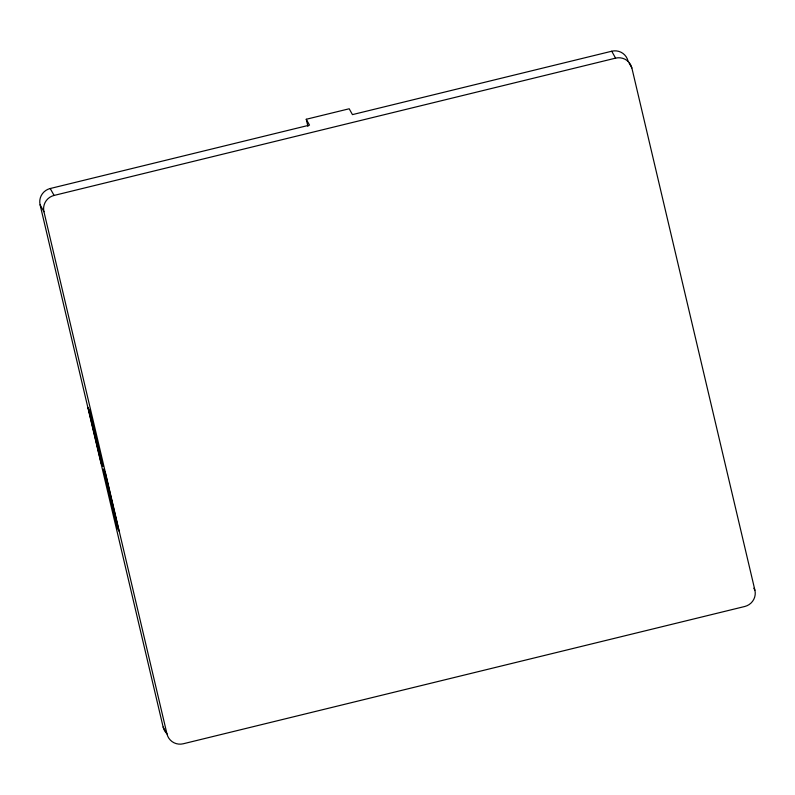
<?xml version="1.0" encoding="UTF-8"?>
<svg xmlns="http://www.w3.org/2000/svg" width="795" height="795" viewBox="0 0 795 795"><rect width="100%" height="100%" fill="white"/><g stroke="black" fill="none" stroke-linecap="round" stroke-linejoin="round"><path stroke-width="1.19" d="M307.933 126.395L306.254 119.27L349.194 108.776L352.453 114.619L611.733 51.228A13.614 13.396 -29.1 0 1 628.02 61.056M166.443 733.129A13.614 13.396 -29.1 0 1 163.134 727.028L40.098 204.802A13.614 13.396 -29.1 0 1 50.234 188.514L309.513 125.123L306.254 119.27M166.98 733.944L43.944 211.718A13.614 13.396 -29.1 0 1 54.08 195.431L615.578 58.144A13.614 13.396 -29.1 0 1 631.866 67.973L754.902 590.198A13.614 13.396 -29.1 0 1 744.766 606.486L183.267 743.772A13.614 13.396 -29.1 0 1 166.98 733.944L163.134 727.028M629.113 63.034L631.866 67.973M611.733 51.228L615.578 58.144M753.809 588.221L754.902 590.198M50.234 188.514L54.08 195.431M40.098 204.802L43.944 211.718M89.845 410.886L88.066 407.696L101.144 463.187L102.923 466.377L89.845 410.886M105.169 472.3L103.36 469.06L117.203 527.81L119.012 531.05L105.169 472.3"/></g></svg>
